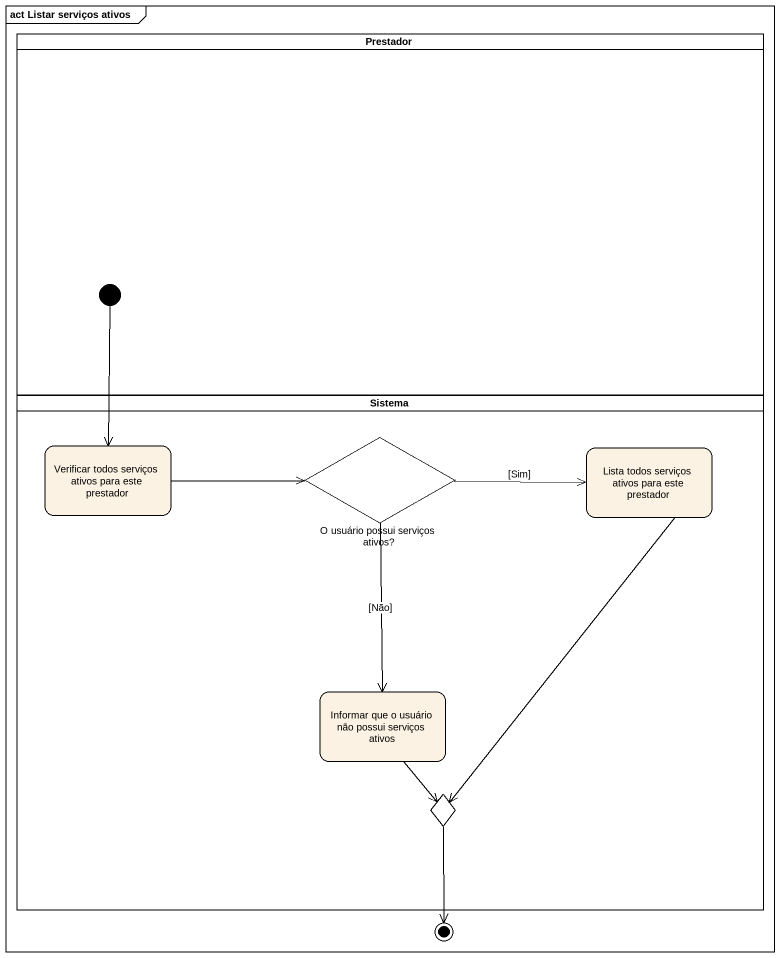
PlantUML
@startuml
mainframe act Listar serviços ativos
hide empty description
state Prestador <<partition>> {
  state initial1 <<start>>
}
state Sistema <<partition>> {
  state "Verificar todos serviços ativos para este prestador" as Verificar_todos_serviços
  state "O usuário possui serviços ativos?" as O_usuário_possui_serviços <<choice>>
  state "Lista todos serviços ativos para este prestador" as Lista_todos_serviços_ativos
  state "Informar que o usuário não possui serviços ativos" as Informar_que_o_usuário_não
  state choice1 <<choice>>
}
state final1 <<end>>
initial1 --> Verificar_todos_serviços
Verificar_todos_serviços -right-> O_usuário_possui_serviços
O_usuário_possui_serviços -right-> Lista_todos_serviços_ativos : [Sim]
O_usuário_possui_serviços --> Informar_que_o_usuário_não : [Não]
Lista_todos_serviços_ativos --> choice1
Informar_que_o_usuário_não --> choice1
choice1 --> final1
@enduml
